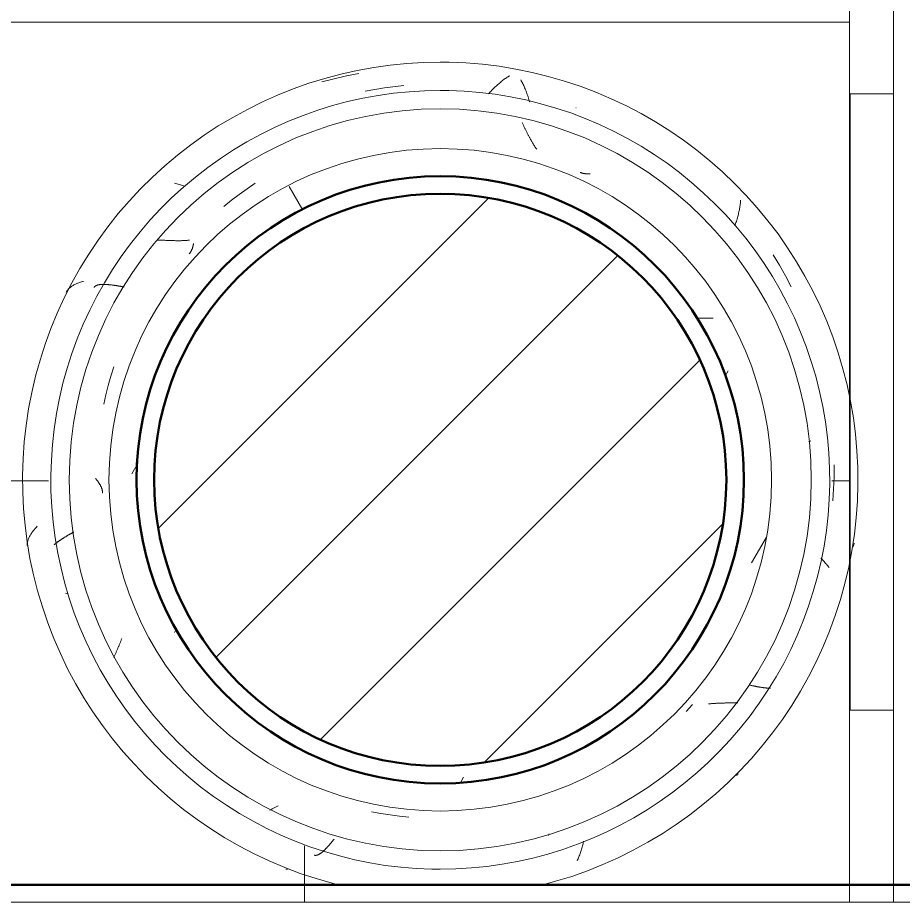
# Model space of a CAD drawing. Header units: millimetres. Extents: x -9358 to 257996, y -67499 to 9117.
# Drawn here: x 49325 to 50331, y 222 to 1227 of the extents above; entities that cross this region are included whole.
import ezdxf

# ---------------------------------------------------------------- set-up
doc = ezdxf.new("R2010")
doc.units = ezdxf.units.MM
doc.header["$LTSCALE"] = 1000
for name, color, linetype, lineweight in [('A-COL-RFC', 8, 'Continuous', 18), ('A-COL-RFC-1', 8, 'Continuous', 9), ('A-COL-RFC-2', 8, 'Continuous', 50), ('A-WAL-CLD', 8, 'Continuous', 9), ('A-WAL-CMU', 8, 'Continuous', 50), ('A-WAL-LOW-20', 8, 'Continuous', 18), ('A-WAL-PAT-1', 8, 'Continuous', 9)]:
    doc.layers.add(name, color=color, linetype=linetype, lineweight=lineweight)
pattern_1 = [(0, (0, 0), (812.8, 203.2), [33.528, -576.072, 33.528, -576.072, -3251.2]), (0, (0, 0), (812.8, 203.2), [-1219.2, 33.528, -1185.672, 33.528, -576.072, -1422.4]), (0, (0, 0), (812.8, 203.2), [-3048, 33.528, -372.872, 33.528, -982.472]), (120, (304.8, 101.6), (-582.3764, 602.30545), [33.528, -576.072, 33.528, -576.072, -3251.2]), (120, (304.8, 101.6), (-582.3764, 602.30545), [-1219.2, 33.528, -1185.672, 33.528, -576.072, -1422.4]), (120, (304.8, 101.6), (-582.3764, 602.30545), [-3048, 33.528, -372.872, 33.528, -982.472]), (240, (406.4, 508), (-230.4236, -805.50545), [33.528, -576.072, 33.528, -576.072, -3251.2]), (240, (406.4, 508), (-230.4236, -805.50545), [-1219.2, 33.528, -1185.672, 33.528, -576.072, -1422.4]), (240, (406.4, 508), (-230.4236, -805.50545), [-3048, 33.528, -372.872, 33.528, -982.472])]

# ---------------------------------------------------------------- blocks, each defined once
blk = doc.blocks.new('Concrete-Round-Column - 650-V42-01-Ground Floor Furniture Plan')
at = {"layer": 'A-COL-RFC-1'}
h = blk.add_hatch(dxfattribs=at)
h.set_pattern_fill('FP_83', color=256, style=0, pattern_type=2)
h.set_pattern_definition([(225, (49805, 850), (106.066, -106.066), [])])
h.paths.add_polyline_path([(0, 325), (-63.4, 318.8), (-124.4, 300.3), (-180.6, 270.2), (-229.8, 229.8), (-270.2, 180.6), (-301.6, 120.1), (-318.8, 63.4), (-325, 0), (-318.8, -63.4), (-300.3, -124.4), (-270.2, -180.6), (-229.8, -229.8), (-180.6, -270.2), (-124.4, -300.3), (-63.4, -318.8), (0, -325), (63.4, -318.8), (124.4, -300.3), (180.6, -270.2), (229.8, -229.8), (270.2, -180.6), (300.3, -124.4), (319, -60.6), (325, 0), (318.8, 63.4), (300.3, 124.4), (269.6, 181.3), (229.8, 229.8), (180.6, 270.2), (122.7, 300.8), (63.4, 318.8), (23.8, 322.7)], flags=0)
at = {"layer": 'A-COL-RFC-2'}
for start, end in [(0, 180), (180, 0)]:
    blk.add_arc((0, 0), 325, start, end, dxfattribs=at)
blk = doc.blocks.new('Walls 94 - Walls 13-1777662-01-Ground Floor Furniture Plan')
at = {"layer": 'A-WAL-PAT-1'}
h = blk.add_hatch(dxfattribs=at)
h.set_pattern_fill('FP_129', color=256, style=0, pattern_type=2)
h.set_pattern_definition([(270, (50550, -700), (900, 6e-14), [700, -700]), (270, (51000, 0), (1800, 1e-13), [700, -700]), (180, (51000, 0), (-9e-14, -700), [])])
h.paths.add_polyline_path([(49983.8, 370), (50270, 370), (50270, 1370), (48380, 1370), (48380, 370), (49975.7, 370)], flags=0)
h.paths.add_polyline_path([(48808.3, 406.5), (48735.8, 418.6), (48666.2, 442.5), (48601.6, 477.5), (48542.4, 523.9), (48490.3, 582.1), (48453.6, 638.2), (48424.1, 705.5), (48406.1, 776.8), (48400, 850), (48406.1, 923.2), (48425.8, 998.3), (48453.6, 1061.8), (48496.7, 1126.4), (48543.6, 1177.4), (48606.2, 1225), (48666.2, 1257.5), (48740.7, 1282.2), (48809.9, 1293.5), (48881.7, 1293.5), (48954.2, 1281.4), (49023.8, 1257.5), (49088.4, 1222.5), (49148.6, 1175), (49196.2, 1123.3), (49236.4, 1061.8), (49265.9, 994.5), (49283.9, 923.2), (49290, 850), (49283.9, 776.8), (49264.2, 701.7), (49236.4, 638.2), (49196.2, 576.7), (49145.1, 521.6), (49086, 476.2), (49023.8, 442.5), (48949.3, 417.8), (48880.1, 406.5), (48809.9, 406.5)], flags=0)
h.paths.add_polyline_path([(49769.9, 406.5), (49768.3, 406.5), (49695.8, 418.6), (49626.2, 442.5), (49561.6, 477.5), (49503.6, 522.6), (49452.6, 578.5), (49413.6, 638.2), (49384.1, 705.5), (49366.1, 776.8), (49360, 850), (49366.1, 923.2), (49385.8, 998.3), (49415.9, 1065.3), (49453.8, 1123.3), (49504.7, 1178.3), (49564, 1223.8), (49626.2, 1257.5), (49700.7, 1282.2), (49769.9, 1293.5), (49841.7, 1293.5), (49914.2, 1281.4), (49983.8, 1257.5), (50052.5, 1219.3), (50108.8, 1174.8), (50156.2, 1123.3), (50196.4, 1061.8), (50225.9, 994.5), (50243.9, 923.2), (50250, 850), (50243.9, 776.8), (50224.2, 701.7), (50196.4, 638.2), (50154.6, 575), (50106.4, 522.6), (50046, 476.2), (49983.8, 442.5), (49909.3, 417.8), (49840.1, 406.5), (49792.4, 406.5)], flags=0)
at = {"layer": 'A-WAL-LOW-20'}
for p, q in [((50270, 1370), (48380, 1370)), ((50270, 370), (50270, 1370))]:
    blk.add_line(p, q, dxfattribs=at)
blk = doc.blocks.new('Walls 139 - Walls 6-1778181-01-Ground Floor Furniture Plan')
at = {"layer": 'A-WAL-PAT-1'}
h = blk.add_hatch(dxfattribs=at)
h.set_pattern_fill('FP_130', color=256, style=0, pattern_type=2)
h.set_pattern_definition([(270, (49820, 439.6), (900, 6e-14), [700, -700]), (270, (50270, 1139.6), (1800, 1e-13), [700, -700]), (180, (50270, 1139.6), (-9e-14, -700), [])])
h.paths.add_polyline_path([(50320, 370), (50320, 1420), (50270, 1420), (50270, 370)], flags=0)
at = {"layer": 'A-WAL-LOW-20'}
for p, q in [((50270, 370), (50270, 1420)), ((50270, 1420), (50320, 1420)), ((50320, 1420), (50320, 370))]:
    blk.add_line(p, q, dxfattribs=at)
blk = doc.blocks.new('Walls 140 - Walls 6-1778198-01-Ground Floor Furniture Plan')
at = {"layer": 'A-WAL-PAT-1'}
h = blk.add_hatch(dxfattribs=at)
h.set_pattern_fill('FP_131', color=256, style=0, pattern_type=2)
h.set_pattern_definition([(270, (48605.4, 670), (900, 6e-14), [700, -700]), (270, (49055.4, 1370), (1800, 1e-13), [700, -700]), (180, (49055.4, 1370), (-9e-14, -700), [])])
h.paths.add_polyline_path([(50154.6, 1370), (50270, 1370), (50270, 1420), (48330, 1420), (48330, 1370), (49666.7, 1370)], flags=0)
at = {"layer": 'A-WAL-LOW-20'}
blk.add_line((50270, 1370), (48330, 1370), dxfattribs=at)
blk = doc.blocks.new('FP_114-01-Ground Floor Furniture Plan')
at = {"layer": 'A-WAL-PAT-1'}
for p, q in [((49739.9, 1411.9), (49730.6, 1405.7)), ((49721.5, 1399.3), (49712.7, 1392.6)), ((49730.6, 1405.7), (49721.5, 1399.3)), ((49712.7, 1392.6), (49704, 1385.6)), ((49629.1, 1347.3), (49629.9, 1347.3)), ((49629.9, 1347.3), (49630.8, 1347.3)), ((49630.8, 1347.3), (49631.6, 1347.3)), ((49631.6, 1347.3), (49632.4, 1347.2)), ((49632.4, 1347.2), (49633.3, 1347.2)), ((49633.3, 1347.2), (49634.1, 1347.2)), ((49634.1, 1347.2), (49634.9, 1347.1)), ((49634.9, 1347.1), (49635.7, 1347.1)), ((49635.7, 1347.1), (49636.5, 1347.1)), ((49636.5, 1347.1), (49637.3, 1347.1)), ((49637.3, 1347.1), (49638.1, 1347)), ((49638.1, 1347), (49638.9, 1347)), ((49638.9, 1347), (49639.7, 1347)), ((49639.7, 1347), (49640.5, 1346.9)), ((49640.5, 1346.9), (49641.3, 1346.9)), ((49641.3, 1346.9), (49642.1, 1346.9)), ((49642.1, 1346.9), (49642.9, 1346.9)), ((49642.9, 1346.9), (49643.7, 1346.9)), ((49643.7, 1346.9), (49644.5, 1346.8)), ((49644.5, 1346.8), (49645.3, 1346.8)), ((49645.3, 1346.8), (49646, 1346.8)), ((49646, 1346.8), (49646.8, 1346.8)), ((49646.8, 1346.8), (49647.6, 1346.8)), ((49647.6, 1346.8), (49648.3, 1346.8)), ((49648.3, 1346.8), (49649.1, 1346.7)), ((49649.1, 1346.7), (49649.8, 1346.7)), ((49649.8, 1346.7), (49650.6, 1346.7)), ((49650.6, 1346.7), (49651.3, 1346.7)), ((49651.3, 1346.7), (49652.1, 1346.7)), ((49652.1, 1346.7), (49652.8, 1346.7)), ((49652.8, 1346.7), (49653.5, 1346.7)), ((49653.5, 1346.7), (49654.3, 1346.7)), ((49654.3, 1346.7), (49655, 1346.7)), ((49655, 1346.7), (49655.7, 1346.7)), ((49655.7, 1346.7), (49656.4, 1346.8)), ((49656.4, 1346.8), (49657.1, 1346.8)), ((49657.1, 1346.8), (49657.8, 1346.8)), ((49657.8, 1346.8), (49658.5, 1346.8)), ((49658.5, 1346.8), (49659.2, 1346.8)), ((49659.2, 1346.8), (49659.9, 1346.9)), ((49659.9, 1346.9), (49660.6, 1346.9)), ((49660.6, 1346.9), (49661.3, 1346.9)), ((49661.3, 1346.9), (49661.9, 1347)), ((49661.9, 1347), (49662.6, 1347)), ((49662.6, 1347), (49663.3, 1347.1)), ((49663.3, 1347.1), (49663.9, 1347.1)), ((49663.9, 1347.1), (49664.6, 1347.2)), ((49664.6, 1347.2), (49665.2, 1347.2)), ((49668.4, 1337.9), (49668.5, 1338.4)), ((49668.5, 1338.4), (49668.7, 1338.8)), ((49668.7, 1338.8), (49668.8, 1339.3)), ((49668.8, 1339.3), (49669, 1339.8)), ((49669, 1339.8), (49669.1, 1340.3)), ((49669.1, 1340.3), (49669.2, 1340.8)), ((49669.2, 1340.8), (49669.4, 1341.3)), ((49669.4, 1341.3), (49669.5, 1341.8)), ((49669.5, 1341.8), (49669.6, 1342.3)), ((49669.6, 1342.3), (49669.7, 1342.9)), ((49669.7, 1342.9), (49669.8, 1343.4)), ((49664.7, 1331.6), (49664.9, 1331.9)), ((49664.9, 1331.9), (49665.2, 1332.3)), ((49665.2, 1332.3), (49665.5, 1332.6)), ((49665.5, 1332.6), (49665.8, 1333)), ((49665.8, 1333), (49666, 1333.4)), ((49666, 1333.4), (49666.3, 1333.7)), ((49666.3, 1333.7), (49666.5, 1334.1)), ((49666.5, 1334.1), (49666.8, 1334.5)), ((49666.8, 1334.5), (49667, 1334.9)), ((49667, 1334.9), (49667.2, 1335.3)), ((49667.2, 1335.3), (49667.4, 1335.7)), ((49667.4, 1335.7), (49667.6, 1336.2)), ((49667.6, 1336.2), (49667.8, 1336.6)), ((49667.8, 1336.6), (49668, 1337)), ((49668, 1337), (49668.2, 1337.5)), ((49668.2, 1337.5), (49668.4, 1337.9)), ((49579.1, 1203.4), (49575.8, 1192.9)), ((49575.8, 1192.9), (49572.8, 1182.3)), ((49572.8, 1182.3), (49570.1, 1171.7)), ((49570.1, 1171.7), (49567.7, 1160.9)), ((49558.7, 1076), (49558.3, 1076.5)), ((49559.1, 1075.6), (49558.7, 1076)), ((49559.5, 1075.1), (49559.1, 1075.6)), ((49559.9, 1074.6), (49559.5, 1075.1)), ((49560.2, 1074.2), (49559.9, 1074.6)), ((49560.6, 1073.7), (49560.2, 1074.2)), ((49560.9, 1073.3), (49560.6, 1073.7)), ((49561.3, 1072.8), (49560.9, 1073.3)), ((49561.6, 1072.4), (49561.3, 1072.8)), ((49561.9, 1071.9), (49561.6, 1072.4)), ((49562.2, 1071.5), (49561.9, 1071.9)), ((49562.5, 1071), (49562.2, 1071.5)), ((49562.8, 1070.6), (49562.5, 1071)), ((49563.1, 1070.1), (49562.8, 1070.6)), ((49563.4, 1069.7), (49563.1, 1070.1)), ((49563.6, 1069.2), (49563.4, 1069.7)), ((49563.9, 1068.8), (49563.6, 1069.2)), ((49564.1, 1068.3), (49563.9, 1068.8)), ((49564.4, 1067.9), (49564.1, 1068.3)), ((49564.6, 1067.4), (49564.4, 1067.9)), ((49564.8, 1067), (49564.6, 1067.4)), ((49565, 1066.5), (49564.8, 1067)), ((49565.2, 1066.1), (49565, 1066.5)), ((49565.3, 1065.6), (49565.2, 1066.1)), ((49565.5, 1065.2), (49565.3, 1065.6)), ((49565.6, 1064.7), (49565.5, 1065.2)), ((49565.8, 1064.3), (49565.6, 1064.7)), ((49565.9, 1063.8), (49565.8, 1064.3)), ((49566, 1063.4), (49565.9, 1063.8)), ((49566.1, 1062.9), (49566, 1063.4)), ((49566.2, 1062.5), (49566.1, 1062.9)), ((49566.3, 1062.1), (49566.2, 1062.5)), ((49566.4, 1061.6), (49566.3, 1062.1)), ((49566.4, 1061.2), (49566.4, 1061.6)), ((49566.5, 1060.7), (49566.4, 1061.2)), ((49566.5, 1060.3), (49566.5, 1060.7)), ((49566.5, 1059.8), (49566.5, 1060.3)), ((49584.2, 884.7), (49584.5, 885.5)), ((49584.5, 885.5), (49584.8, 886.2)), ((49584.8, 886.2), (49585.1, 886.9)), ((49585.1, 886.9), (49585.4, 887.6)), ((49585.4, 887.6), (49585.7, 888.3)), ((49585.7, 888.3), (49586, 889)), ((49586, 889), (49586.3, 889.7)), ((49586.3, 889.7), (49586.6, 890.4)), ((49586.6, 890.4), (49586.9, 891.1)), ((49586.9, 891.1), (49587.2, 891.8)), ((49587.2, 891.8), (49587.5, 892.5)), ((49587.5, 892.5), (49587.7, 893.2)), ((49587.7, 893.2), (49588, 893.9)), ((49588, 893.9), (49588.3, 894.6)), ((49580.1, 875.1), (49580.4, 875.8)), ((49580.4, 875.8), (49580.7, 876.6)), ((49580.7, 876.6), (49581, 877.3)), ((49581, 877.3), (49581.4, 878.1)), ((49581.4, 878.1), (49581.7, 878.8)), ((49581.7, 878.8), (49582, 879.6)), ((49582, 879.6), (49582.3, 880.3)), ((49582.3, 880.3), (49582.6, 881.1)), ((49582.6, 881.1), (49582.9, 881.8)), ((49582.9, 881.8), (49583.3, 882.5)), ((49583.3, 882.5), (49583.6, 883.3)), ((49583.6, 883.3), (49583.9, 884)), ((49583.9, 884), (49584.2, 884.7)), ((49579.1, 872.8), (49579.4, 873.6)), ((49579.4, 873.6), (49579.7, 874.3)), ((49579.7, 874.3), (49580.1, 875.1)), ((49765, 704.3), (49764.3, 703.9)), ((49765.7, 704.7), (49765, 704.3)), ((49757, 700), (49756.3, 699.6)), ((49757.8, 700.4), (49757, 700)), ((49758.5, 700.8), (49757.8, 700.4)), ((49759.2, 701.2), (49758.5, 700.8)), ((49760, 701.6), (49759.2, 701.2)), ((49760.7, 702), (49760, 701.6)), ((49761.4, 702.4), (49760.7, 702)), ((49762.1, 702.7), (49761.4, 702.4)), ((49762.8, 703.1), (49762.1, 702.7)), ((49763.6, 703.5), (49762.8, 703.1)), ((49764.3, 703.9), (49763.6, 703.5)), ((49871.8, 697.9), (49882.4, 695.9)), ((49882.4, 695.9), (49893, 694.3)), ((49893, 694.3), (49903.8, 692.9)), ((49903.8, 692.9), (49914.5, 691.8))]:
    blk.add_line(p, q, dxfattribs=at)
blk = doc.blocks.new('FP_115-01-Ground Floor Furniture Plan')
at = {"layer": 'A-WAL-LOW-20', "flags": 128}
blk.add_lwpolyline([(50066.4, 615), (50081.1, 618.9), (50099.3, 624.5), (50117.2, 630.9), (50134.8, 637.9), (50152.1, 645.7), (50169.1, 654.1), (50185.8, 663.2), (50202.1, 672.9), (50217.9, 683.3), (50233.4, 694.4), (50248.4, 706), (50262.9, 718.2), (50276.9, 731), (50290.4, 744.4), (50303.4, 758.3), (50315.8, 772.6), (50327.6, 787.5), (50338.7, 802.8), (50349.3, 818.6), (50359.3, 834.8), (50368.5, 851.3), (50377.1, 868.2), (50385.1, 885.5), (50392.3, 903), (50398.8, 920.9), (50404.6, 938.9), (50409.7, 957.2), (50414, 975.7), (50417.6, 994.3), (50420.5, 1013.1), (50422.6, 1032), (50423.9, 1050.9), (50424.5, 1069.9), (50424.3, 1088.9), (50423.4, 1107.8), (50421.7, 1126.7), (50419.3, 1145.5), (50416.1, 1164.3), (50412.1, 1182.8), (50407.5, 1201.2), (50402, 1219.4), (50395.9, 1237.4), (50389.1, 1255.1), (50381.5, 1272.5), (50373.3, 1289.6), (50364.3, 1306.3), (50354.8, 1322.7), (50344.5, 1338.7), (50333.7, 1354.3), (50322.2, 1369.4), (50310.1, 1384), (50297.5, 1398.2), (50284.3, 1411.8), (50270.5, 1424.9), (50256.3, 1437.5), (50241.5, 1449.4), (50226.3, 1460.8), (50210.7, 1471.5), (50194.6, 1481.6), (50178.2, 1491.1), (50161.4, 1499.9), (50144.2, 1508), (50126.7, 1515.4), (50109, 1522.1), (50091, 1528.1), (50072.7, 1533.4), (50054.3, 1537.9), (50035.7, 1541.7), (50017, 1544.8), (49998.1, 1547.1), (49979.2, 1548.6), (49960.2, 1549.4), (49950, 1549.5)], dxfattribs=at)
at = {"layer": 'A-WAL-PAT-1'}
for p, q in [((50021.2, 1528.9), (50022.2, 1529.7)), ((50022.2, 1529.7), (50023.1, 1530.4)), ((50023.1, 1530.4), (50024.1, 1531)), ((50024.1, 1531), (50025.1, 1531.7)), ((50025.1, 1531.7), (50026, 1532.3)), ((50026, 1532.3), (50027, 1532.9)), ((50027, 1532.9), (50027.9, 1533.5)), ((50027.9, 1533.5), (50028.9, 1534)), ((50041.4, 1529.4), (50042, 1528.4)), ((50009.7, 1518.7), (50010.6, 1519.6)), ((50010.6, 1519.6), (50011.6, 1520.6)), ((50011.6, 1520.6), (50012.5, 1521.5)), ((50012.5, 1521.5), (50013.5, 1522.4)), ((50013.5, 1522.4), (50014.5, 1523.3)), ((50014.5, 1523.3), (50015.4, 1524.2)), ((50015.4, 1524.2), (50016.4, 1525)), ((50016.4, 1525), (50017.3, 1525.8)), ((50017.3, 1525.8), (50018.3, 1526.6)), ((50018.3, 1526.6), (50019.3, 1527.4)), ((50019.3, 1527.4), (50020.2, 1528.2)), ((50020.2, 1528.2), (50021.2, 1528.9)), ((50042, 1528.4), (50042.6, 1527.3)), ((50042.6, 1527.3), (50043.2, 1526.3)), ((50043.2, 1526.3), (50043.7, 1525.1)), ((50043.7, 1525.1), (50044.3, 1524)), ((50044.3, 1524), (50044.8, 1522.9)), ((50044.8, 1522.9), (50045.4, 1521.7)), ((50045.4, 1521.7), (50045.9, 1520.5)), ((50045.9, 1520.5), (50046.4, 1519.2)), ((50046.4, 1519.2), (50047, 1518)), ((50004.9, 1513.6), (50005.9, 1514.6)), ((50005.9, 1514.6), (50006.8, 1515.7)), ((50006.8, 1515.7), (50007.8, 1516.7)), ((50007.8, 1516.7), (50008.7, 1517.7)), ((50008.7, 1517.7), (50009.7, 1518.7)), ((50047, 1518), (50047.5, 1516.7)), ((50047.5, 1516.7), (50048, 1515.4)), ((50048, 1515.4), (50048.5, 1514.1)), ((50048.5, 1514.1), (50048.9, 1512.7)), ((50048.9, 1512.7), (50049.4, 1511.4)), ((50049.4, 1511.4), (50049.9, 1510)), ((50049.9, 1510), (50050.3, 1508.6)), ((50050.3, 1508.6), (50050.8, 1507.1)), ((50050.8, 1507.1), (50051.2, 1505.7)), ((50051.2, 1505.7), (50051.6, 1504.4)), ((50290.9, 1389.3), (50290.8, 1388.1)), ((50291, 1390.4), (50290.9, 1389.3)), ((50291.1, 1392.7), (50291, 1391.6)), ((50291, 1391.6), (50291, 1390.4)), ((50289.3, 1379.4), (50289, 1378.1)), ((50289.6, 1380.7), (50289.3, 1379.4)), ((50289.8, 1382), (50289.6, 1380.7)), ((50290.1, 1383.2), (50289.8, 1382)), ((50290.3, 1384.5), (50290.1, 1383.2)), ((50290.5, 1385.7), (50290.3, 1384.5)), ((50290.6, 1386.9), (50290.5, 1385.7)), ((50290.8, 1388.1), (50290.6, 1386.9)), ((50286.4, 1368.6), (50285.9, 1367.2)), ((50286.8, 1370), (50286.4, 1368.6)), ((50287.2, 1371.4), (50286.8, 1370)), ((50287.6, 1372.8), (50287.2, 1371.4)), ((50288, 1374.1), (50287.6, 1372.8)), ((50288.4, 1375.5), (50288, 1374.1)), ((50288.7, 1376.8), (50288.4, 1375.5)), ((50289, 1378.1), (50288.7, 1376.8)), ((50285.4, 1365.8), (50284.9, 1364.4)), ((50285.9, 1367.2), (50285.4, 1365.8)), ((50335.4, 1318.8), (50328.1, 1330.7)), ((50342.3, 1306.7), (50335.4, 1318.8)), ((50348.8, 1294.4), (50342.3, 1306.7)), ((50397.4, 1078.5), (50397.6, 1092.2)), ((50396.8, 1064.9), (50397.4, 1078.5)), ((50395.8, 1051.2), (50396.8, 1064.9)), ((50419.1, 999.3), (50418.8, 998.5)), ((50419.4, 1000), (50419.1, 999.3)), ((50419.7, 1000.8), (50419.4, 1000)), ((50419.9, 1001.6), (50419.7, 1000.8)), ((50420.1, 1002.4), (50419.9, 1001.6)), ((50420.3, 1003.2), (50420.1, 1002.4)), ((50382.5, 986), (50383.4, 985)), ((50383.4, 985), (50384.3, 984)), ((50384.3, 984), (50385.2, 983.1)), ((50385.2, 983.1), (50386.1, 982.1)), ((50386.1, 982.1), (50387, 981.1)), ((50387, 981.1), (50387.8, 980.1)), ((50387.8, 980.1), (50388.6, 979.2)), ((50388.6, 979.2), (50389.5, 978.2)), ((50389.5, 978.2), (50390.3, 977.2)), ((50390.3, 977.2), (50391, 976.2)), ((50391, 976.2), (50391.8, 975.3)), ((50287.3, 739.7), (50286.7, 739.2)), ((50287.9, 740.2), (50287.3, 739.7)), ((50288.5, 740.8), (50287.9, 740.2)), ((50112.8, 664.3), (50112.5, 663)), ((50110, 653.9), (50109.6, 652.7)), ((50110.4, 655.2), (50110, 653.9)), ((50110.8, 656.4), (50110.4, 655.2)), ((50111.1, 657.7), (50110.8, 656.4)), ((50111.5, 659), (50111.1, 657.7)), ((50111.8, 660.3), (50111.5, 659)), ((50112.2, 661.6), (50111.8, 660.3)), ((50112.5, 663), (50112.2, 661.6)), ((50106.6, 644.5), (50106.1, 643.4)), ((50107.1, 645.6), (50106.6, 644.5)), ((50107.5, 646.8), (50107.1, 645.6)), ((50108, 647.9), (50107.5, 646.8)), ((50108.4, 649.1), (50108, 647.9)), ((50108.8, 650.3), (50108.4, 649.1)), ((50109.2, 651.5), (50108.8, 650.3)), ((50109.6, 652.7), (50109.2, 651.5)), ((50106.1, 643.4), (50105.7, 642.3))]:
    blk.add_line(p, q, dxfattribs=at)
blk = doc.blocks.new('FP_116-01-Ground Floor Furniture Plan')
at = {"layer": 'A-WAL-LOW-20', "flags": 128}
blk.add_lwpolyline([(49950, 1549.5), (49931, 1549.2), (49912.1, 1548), (49893.2, 1546.1), (49874.4, 1543.5), (49855.7, 1540.1), (49837.2, 1535.9), (49818.9, 1531.1), (49800.7, 1525.5), (49782.8, 1519.1), (49765.2, 1512.1), (49747.9, 1504.3), (49730.9, 1495.9), (49714.2, 1486.8), (49697.9, 1477.1), (49682, 1466.7), (49666.6, 1455.6), (49651.6, 1444), (49637.1, 1431.8), (49623.1, 1419), (49609.6, 1405.6), (49596.6, 1391.7), (49584.2, 1377.4), (49572.4, 1362.5), (49561.3, 1347.2), (49550.7, 1331.4), (49540.7, 1315.2), (49531.5, 1298.7), (49522.9, 1281.8), (49514.9, 1264.5), (49507.7, 1247), (49501.2, 1229.1), (49495.4, 1211.1), (49490.3, 1192.8), (49486, 1174.3), (49482.4, 1155.7), (49479.5, 1136.9), (49477.4, 1118), (49476.1, 1099.1), (49475.5, 1080.1), (49475.7, 1061.1), (49476.6, 1042.2), (49478.3, 1023.3), (49480.7, 1004.5), (49483.9, 985.7), (49487.9, 967.2), (49492.5, 948.8), (49498, 930.6), (49504.1, 912.6), (49510.9, 894.9), (49518.5, 877.5), (49526.7, 860.4), (49535.7, 843.7), (49545.2, 827.3), (49555.5, 811.3), (49566.3, 795.7), (49577.8, 780.6), (49589.9, 766), (49602.5, 751.8), (49615.7, 738.2), (49629.5, 725.1), (49643.7, 712.5), (49658.4, 700.6), (49673.7, 689.2), (49689.3, 678.5), (49705.4, 668.4), (49721.8, 658.9), (49738.6, 650.1), (49755.8, 642), (49773.3, 634.6), (49791, 627.9), (49809, 621.9), (49827.3, 616.6), (49833.8, 615)], dxfattribs=at)
at = {"layer": 'A-WAL-PAT-1'}
for p, q in [((49829.5, 1530.7), (49815.6, 1527)), ((49843.6, 1533.9), (49829.5, 1530.7)), ((49857.7, 1536.7), (49843.6, 1533.9)), ((49648.2, 1412.1), (49649.5, 1411.7)), ((49649.5, 1411.7), (49650.8, 1411.4)), ((49650.8, 1411.4), (49652.2, 1411)), ((49652.2, 1411), (49653.5, 1410.6)), ((49653.5, 1410.6), (49654.9, 1410.2)), ((49654.9, 1410.2), (49656.2, 1409.7)), ((49656.2, 1409.7), (49657.6, 1409.3)), ((49657.6, 1409.3), (49659, 1408.8)), ((49536.4, 1297.7), (49537.3, 1298.1)), ((49537.3, 1298.1), (49538.3, 1298.5)), ((49538.3, 1298.5), (49539.3, 1298.9)), ((49539.3, 1298.9), (49540.3, 1299.2)), ((49540.3, 1299.2), (49541.3, 1299.5)), ((49541.3, 1299.5), (49542.4, 1299.9)), ((49542.4, 1299.9), (49543.5, 1300.2)), ((49543.5, 1300.2), (49544.6, 1300.4)), ((49524.9, 1288.3), (49525.3, 1289)), ((49525.3, 1289), (49525.8, 1289.7)), ((49525.8, 1289.7), (49526.3, 1290.3)), ((49526.3, 1290.3), (49526.8, 1291)), ((49526.8, 1291), (49527.3, 1291.6)), ((49527.3, 1291.6), (49527.9, 1292.2)), ((49527.9, 1292.2), (49528.6, 1292.8)), ((49528.6, 1292.8), (49529.2, 1293.3)), ((49529.2, 1293.3), (49529.9, 1293.9)), ((49529.9, 1293.9), (49530.6, 1294.4)), ((49530.6, 1294.4), (49531.3, 1295)), ((49531.3, 1295), (49532.1, 1295.5)), ((49532.1, 1295.5), (49532.9, 1295.9)), ((49532.9, 1295.9), (49533.7, 1296.4)), ((49533.7, 1296.4), (49534.6, 1296.9)), ((49534.6, 1296.9), (49535.5, 1297.3)), ((49535.5, 1297.3), (49536.4, 1297.7)), ((49486.8, 1016), (49487.5, 1016.9)), ((49487.5, 1016.9), (49488.2, 1017.7)), ((49488.2, 1017.7), (49488.9, 1018.6)), ((49488.9, 1018.6), (49489.6, 1019.5)), ((49489.6, 1019.5), (49490.4, 1020.4)), ((49490.4, 1020.4), (49491.2, 1021.3)), ((49491.2, 1021.3), (49492.1, 1022.2)), ((49481.5, 1005.6), (49481.7, 1006.4)), ((49481.7, 1006.4), (49482, 1007.3)), ((49482, 1007.3), (49482.3, 1008.1)), ((49482.3, 1008.1), (49482.7, 1009)), ((49482.7, 1009), (49483.1, 1009.9)), ((49483.1, 1009.9), (49483.5, 1010.7)), ((49483.5, 1010.7), (49484, 1011.6)), ((49484, 1011.6), (49484.5, 1012.5)), ((49484.5, 1012.5), (49485, 1013.3)), ((49485, 1013.3), (49485.6, 1014.2)), ((49485.6, 1014.2), (49486.2, 1015.1)), ((49486.2, 1015.1), (49486.8, 1016)), ((49480.6, 1001.4), (49480.7, 1002.2)), ((49480.6, 1000.5), (49480.6, 1001.4)), ((49480.7, 1002.2), (49480.9, 1003)), ((49480.9, 1003), (49481, 1003.9)), ((49481, 1003.9), (49481.2, 1004.7)), ((49481.2, 1004.7), (49481.5, 1005.6)), ((49525.5, 945.9), (49524.3, 946.3)), ((49526.8, 945.5), (49525.5, 945.9)), ((49775.4, 632.5), (49774.6, 632.8)), ((49776.3, 632.3), (49775.4, 632.5))]:
    blk.add_line(p, q, dxfattribs=at)
blk = doc.blocks.new('FP_117-01-Ground Floor Furniture Plan')
at = {"layer": 'A-WAL-PAT-1'}
for p, q in [((50043, 1480.8), (50043.3, 1480.1)), ((50043.3, 1480.1), (50043.7, 1479.3)), ((50043.7, 1479.3), (50044.1, 1478.6)), ((50044.1, 1478.6), (50044.4, 1477.9)), ((50044.4, 1477.9), (50044.8, 1477.2)), ((50044.8, 1477.2), (50045.1, 1476.4)), ((50045.1, 1476.4), (50045.5, 1475.7)), ((50045.5, 1475.7), (50045.8, 1475)), ((50045.8, 1475), (50046.2, 1474.3)), ((50046.2, 1474.3), (50046.5, 1473.6)), ((50046.5, 1473.6), (50046.9, 1472.9)), ((50046.9, 1472.9), (50047.2, 1472.2)), ((50047.2, 1472.2), (50047.6, 1471.5)), ((50047.6, 1471.5), (50047.9, 1470.8)), ((50047.9, 1470.8), (50048.3, 1470.1)), ((50048.3, 1470.1), (50048.6, 1469.4)), ((50048.6, 1469.4), (50048.9, 1468.7)), ((50048.9, 1468.7), (50049.3, 1468.1)), ((50049.3, 1468.1), (50049.6, 1467.4)), ((50049.6, 1467.4), (50050, 1466.7)), ((50050, 1466.7), (50050.3, 1466.1)), ((50050.3, 1466.1), (50050.7, 1465.4)), ((50050.7, 1465.4), (50051, 1464.8)), ((50051, 1464.8), (50051.4, 1464.1)), ((50051.4, 1464.1), (50051.7, 1463.5)), ((50051.7, 1463.5), (50052, 1462.9)), ((50052, 1462.9), (50052.4, 1462.2)), ((50052.4, 1462.2), (50052.7, 1461.6)), ((50052.7, 1461.6), (50053.1, 1461)), ((50053.1, 1461), (50053.4, 1460.4)), ((50053.4, 1460.4), (50053.8, 1459.8)), ((50053.8, 1459.8), (50054.1, 1459.2)), ((50054.1, 1459.2), (50054.5, 1458.6)), ((50054.5, 1458.6), (50054.8, 1458)), ((50054.8, 1458), (50055.2, 1457.4)), ((50055.2, 1457.4), (50055.5, 1456.8)), ((50055.5, 1456.8), (50055.8, 1456.3)), ((50055.8, 1456.3), (50056.2, 1455.7)), ((50056.2, 1455.7), (50056.5, 1455.1)), ((50056.5, 1455.1), (50056.9, 1454.6)), ((50056.9, 1454.6), (50057.2, 1454.1)), ((50057.2, 1454.1), (50057.6, 1453.5)), ((50057.6, 1453.5), (50058, 1453)), ((50058, 1453), (50058.3, 1452.5)), ((50058.3, 1452.5), (50058.7, 1452)), ((50058.7, 1452), (50059, 1451.5)), ((50059, 1451.5), (50059.4, 1451)), ((50059.4, 1451), (50059.7, 1450.5)), ((50108.9, 1424.3), (50109.3, 1424.1)), ((50109.3, 1424.1), (50109.7, 1424)), ((50109.7, 1424), (50110.1, 1423.8)), ((50110.1, 1423.8), (50110.6, 1423.7)), ((50110.6, 1423.7), (50111, 1423.5)), ((50111, 1423.5), (50111.4, 1423.4)), ((50111.4, 1423.4), (50111.9, 1423.3)), ((50111.9, 1423.3), (50112.3, 1423.2)), ((50112.3, 1423.2), (50112.8, 1423.1)), ((50112.8, 1423.1), (50113.3, 1423)), ((50113.3, 1423), (50113.7, 1422.9)), ((50113.7, 1422.9), (50114.2, 1422.9)), ((50114.2, 1422.9), (50114.7, 1422.8)), ((50114.7, 1422.8), (50115.2, 1422.8)), ((50115.2, 1422.8), (50115.6, 1422.7)), ((50115.6, 1422.7), (50116.1, 1422.7)), ((50116.1, 1422.7), (50116.6, 1422.7)), ((50116.6, 1422.7), (50117.1, 1422.7)), ((50117.1, 1422.7), (50117.6, 1422.7)), ((50117.6, 1422.7), (50118.2, 1422.7)), ((50118.2, 1422.7), (50118.7, 1422.7)), ((50118.7, 1422.7), (50119.2, 1422.7)), ((50119.2, 1422.7), (50119.7, 1422.8)), ((50119.7, 1422.8), (50120.3, 1422.8)), ((50229.3, 811.8), (50236.6, 819.8)), ((50255.3, 820.4), (50254.6, 820.4)), ((50256, 820.5), (50255.3, 820.4)), ((50256.6, 820.6), (50256, 820.5)), ((50257.3, 820.6), (50256.6, 820.6)), ((50258, 820.7), (50257.3, 820.6)), ((50258.7, 820.7), (50258, 820.7)), ((50259.4, 820.8), (50258.7, 820.7)), ((50260.1, 820.9), (50259.4, 820.8)), ((50260.8, 820.9), (50260.1, 820.9)), ((50261.6, 820.9), (50260.8, 820.9)), ((50262.3, 821), (50261.6, 820.9)), ((50263, 821), (50262.3, 821)), ((50263.7, 821.1), (50263, 821)), ((50264.5, 821.1), (50263.7, 821.1)), ((50265.2, 821.2), (50264.5, 821.1)), ((50265.9, 821.2), (50265.2, 821.2)), ((50266.7, 821.2), (50265.9, 821.2)), ((50267.4, 821.3), (50266.7, 821.2)), ((50268.2, 821.3), (50267.4, 821.3)), ((50269, 821.3), (50268.2, 821.3)), ((50269.7, 821.3), (50269, 821.3)), ((50270.5, 821.4), (50269.7, 821.3)), ((50271.3, 821.4), (50270.5, 821.4)), ((50272, 821.4), (50271.3, 821.4)), ((50272.8, 821.4), (50272, 821.4)), ((50273.6, 821.5), (50272.8, 821.4)), ((50274.4, 821.5), (50273.6, 821.5)), ((50275.2, 821.5), (50274.4, 821.5)), ((50276, 821.5), (50275.2, 821.5)), ((50276.8, 821.5), (50276, 821.5)), ((50277.6, 821.6), (50276.8, 821.5)), ((50278.4, 821.6), (50277.6, 821.6)), ((50279.2, 821.6), (50278.4, 821.6)), ((50280, 821.6), (50279.2, 821.6)), ((50280.8, 821.6), (50280, 821.6)), ((50281.6, 821.7), (50280.8, 821.6)), ((50282.4, 821.7), (50281.6, 821.7)), ((50283.2, 821.7), (50282.4, 821.7)), ((50284, 821.7), (50283.2, 821.7)), ((50284.9, 821.7), (50284, 821.7)), ((50285.7, 821.8), (50284.9, 821.7)), ((50286.5, 821.8), (50285.7, 821.8)), ((50287.3, 821.8), (50286.5, 821.8)), ((50288.1, 821.8), (50287.3, 821.8)), ((50073.3, 671.5), (50073.1, 670.9)), ((50073.5, 672.2), (50073.3, 671.5)), ((50073.7, 672.8), (50073.5, 672.2))]:
    blk.add_line(p, q, dxfattribs=at)
blk = doc.blocks.new('FP_118-01-Ground Floor Furniture Plan')
at = {"layer": 'A-WAL-LOW-20', "flags": 128}
blk.add_lwpolyline([(49950, 632.6), (49967.7, 633), (49985.4, 634), (50003, 635.8), (50020.5, 638.3), (50037.9, 641.4), (50055.2, 645.3), (50072.3, 649.8), (50089.2, 655.1), (50105.8, 661), (50122.3, 667.5), (50138.4, 674.7), (50154.3, 682.6), (50169.8, 691.1), (50185, 700.2), (50199.8, 709.9), (50214.2, 720.2), (50228.2, 731), (50241.7, 742.4), (50254.8, 754.3), (50267.4, 766.8), (50279.4, 779.7), (50291, 793.1), (50302, 807), (50312.4, 821.3), (50322.3, 836), (50331.5, 851), (50340.2, 866.5), (50348.2, 882.3), (50355.6, 898.3), (50362.3, 914.7), (50368.4, 931.3), (50373.8, 948.2), (50378.6, 965.2), (50382.6, 982.4), (50386, 999.8), (50388.6, 1017.3), (50390.6, 1034.9), (50391.8, 1052.5), (50392.4, 1070.2), (50392.2, 1087.9), (50391.3, 1105.6), (50389.8, 1123.2), (50387.5, 1140.8), (50384.5, 1158.2), (50380.8, 1175.5), (50376.5, 1192.7), (50371.4, 1209.6), (50365.7, 1226.4), (50359.3, 1242.9), (50352.3, 1259.1), (50344.6, 1275), (50336.3, 1290.7), (50327.3, 1305.9), (50317.8, 1320.8), (50307.7, 1335.4), (50297, 1349.4), (50285.7, 1363.1), (50273.9, 1376.3), (50261.6, 1389), (50248.8, 1401.2), (50235.5, 1412.9), (50221.8, 1424.1), (50207.6, 1434.6), (50193, 1444.7), (50178.1, 1454.1), (50162.7, 1462.9), (50147, 1471.1), (50131, 1478.7), (50114.7, 1485.6), (50098.2, 1491.8), (50081.4, 1497.4), (50064.4, 1502.3), (50047.2, 1506.6), (50029.9, 1510.1), (50012.4, 1513), (49994.9, 1515.1), (49977.2, 1516.6), (49959.6, 1517.3), (49950, 1517.4)], dxfattribs=at)
at = {"layer": 'A-WAL-PAT-1'}
for p, q in [((50104.1, 1497.7), (50104.3, 1497.6)), ((50104.3, 1497.6), (50104.4, 1497.6)), ((50369.2, 1118.5), (50368.7, 1118.2)), ((50369.6, 1118.7), (50369.2, 1118.5)), ((50370, 1118.9), (50369.6, 1118.7)), ((50370.4, 1119.1), (50370, 1118.9)), ((50370.9, 1119.4), (50370.4, 1119.1)), ((50301.6, 841.8), (50301.1, 841.9)), ((50302.1, 841.7), (50301.6, 841.8)), ((50302.6, 841.6), (50302.1, 841.7)), ((50303.1, 841.5), (50302.6, 841.6)), ((50303.6, 841.4), (50303.1, 841.5)), ((50304.1, 841.2), (50303.6, 841.4)), ((50304.6, 841.1), (50304.1, 841.2)), ((50305.1, 841), (50304.6, 841.1)), ((50305.6, 840.9), (50305.1, 841)), ((50306.1, 840.8), (50305.6, 840.9)), ((50306.6, 840.7), (50306.1, 840.8)), ((50307.1, 840.6), (50306.6, 840.7)), ((50307.6, 840.5), (50307.1, 840.6)), ((50308.1, 840.4), (50307.6, 840.5)), ((50308.5, 840.3), (50308.1, 840.4)), ((50309, 840.2), (50308.5, 840.3)), ((50309.5, 840.1), (50309, 840.2)), ((50310, 840), (50309.5, 840.1)), ((50310.5, 839.9), (50310, 840)), ((50311, 839.8), (50310.5, 839.9)), ((50311.5, 839.8), (50311, 839.8)), ((50312, 839.7), (50311.5, 839.8)), ((50312.4, 839.6), (50312, 839.7)), ((50312.9, 839.5), (50312.4, 839.6)), ((50313.4, 839.4), (50312.9, 839.5)), ((50313.9, 839.3), (50313.4, 839.4)), ((50314.3, 839.3), (50313.9, 839.3)), ((50314.8, 839.2), (50314.3, 839.3)), ((50315.3, 839.1), (50314.8, 839.2)), ((50315.7, 839), (50315.3, 839.1)), ((50316.2, 839), (50315.7, 839)), ((50316.7, 838.9), (50316.2, 839)), ((50317.1, 838.8), (50316.7, 838.9)), ((50317.6, 838.8), (50317.1, 838.8)), ((50318, 838.7), (50317.6, 838.8)), ((50318.4, 838.7), (50318, 838.7)), ((50318.9, 838.6), (50318.4, 838.7)), ((50319.3, 838.6), (50318.9, 838.6)), ((50319.8, 838.5), (50319.3, 838.6)), ((50320.2, 838.5), (50319.8, 838.5)), ((50320.6, 838.4), (50320.2, 838.5)), ((50321, 838.4), (50320.6, 838.4)), ((50321.4, 838.3), (50321, 838.4)), ((50321.8, 838.3), (50321.4, 838.3)), ((50322.3, 838.3), (50321.8, 838.3)), ((50322.7, 838.3), (50322.3, 838.3)), ((50323, 838.2), (50322.7, 838.3)), ((50323.4, 838.2), (50323, 838.2)), ((50323.8, 838.2), (50323.4, 838.2)), ((50324.2, 838.2), (50323.8, 838.2)), ((50324.6, 838.2), (50324.2, 838.2)), ((50324.9, 838.2), (50324.6, 838.2)), ((50325.3, 838.2), (50324.9, 838.2))]:
    blk.add_line(p, q, dxfattribs=at)
blk = doc.blocks.new('FP_119-01-Ground Floor Furniture Plan')
at = {"layer": 'A-WAL-LOW-20', "flags": 128}
blk.add_lwpolyline([(49950, 1517.4), (49932.3, 1517), (49914.6, 1516), (49897, 1514.2), (49879.5, 1511.7), (49862.1, 1508.6), (49844.8, 1504.7), (49827.7, 1500.2), (49810.8, 1494.9), (49794.2, 1489), (49777.7, 1482.5), (49761.6, 1475.3), (49745.7, 1467.4), (49730.2, 1458.9), (49715, 1449.8), (49700.2, 1440.1), (49685.8, 1429.8), (49671.8, 1419), (49658.3, 1407.6), (49645.2, 1395.7), (49632.6, 1383.2), (49620.6, 1370.3), (49609, 1356.9), (49598, 1343), (49587.6, 1328.7), (49577.7, 1314), (49568.5, 1299), (49559.8, 1283.5), (49551.8, 1267.7), (49544.4, 1251.7), (49537.7, 1235.3), (49531.6, 1218.7), (49526.2, 1201.8), (49521.4, 1184.8), (49517.4, 1167.6), (49514, 1150.2), (49511.4, 1132.7), (49509.4, 1115.1), (49508.2, 1097.5), (49507.6, 1079.8), (49507.8, 1062.1), (49508.7, 1044.4), (49510.2, 1026.8), (49512.5, 1009.2), (49515.5, 991.8), (49519.2, 974.5), (49523.5, 957.3), (49528.6, 940.4), (49534.3, 923.6), (49540.7, 907.1), (49547.7, 890.9), (49555.4, 875), (49563.7, 859.3), (49572.7, 844.1), (49582.2, 829.2), (49592.3, 814.6), (49603, 800.6), (49614.3, 786.9), (49626.1, 773.7), (49638.4, 761), (49651.2, 748.8), (49664.5, 737.1), (49678.2, 725.9), (49692.4, 715.4), (49707, 705.3), (49721.9, 695.9), (49737.3, 687.1), (49753, 678.9), (49769, 671.3), (49785.3, 664.4), (49801.8, 658.2), (49818.6, 652.6), (49835.6, 647.7), (49852.8, 643.4), (49870.1, 639.9), (49887.6, 637), (49905.1, 634.9), (49922.8, 633.4), (49940.4, 632.7), (49950, 632.6)], dxfattribs=at)
at = {"layer": 'A-WAL-PAT-1'}
for p, q in [((49886.6, 1520.3), (49864.7, 1516.7)), ((49908.7, 1522.9), (49886.6, 1520.3)), ((49556.7, 1293.6), (49556.8, 1293.7)), ((49556.8, 1293.7), (49557, 1293.9)), ((49557, 1293.9), (49557.1, 1294.1)), ((49557.1, 1294.1), (49557.2, 1294.2)), ((49557.2, 1294.2), (49557.3, 1294.4)), ((49557.3, 1294.4), (49557.5, 1294.5)), ((49557.5, 1294.5), (49557.6, 1294.7)), ((49557.6, 1294.7), (49557.8, 1294.8)), ((49557.8, 1294.8), (49557.9, 1294.9)), ((49557.9, 1294.9), (49558.1, 1295.1)), ((49558.1, 1295.1), (49558.3, 1295.2)), ((49558.3, 1295.2), (49558.5, 1295.3)), ((49558.5, 1295.3), (49558.7, 1295.4)), ((49558.7, 1295.4), (49558.9, 1295.5)), ((49558.9, 1295.5), (49559.1, 1295.6)), ((49559.1, 1295.6), (49559.3, 1295.7)), ((49559.3, 1295.7), (49559.5, 1295.9)), ((49559.5, 1295.9), (49559.8, 1295.9)), ((49559.8, 1295.9), (49560, 1296)), ((49560, 1296), (49560.2, 1296.1)), ((49560.2, 1296.1), (49560.5, 1296.2)), ((49560.5, 1296.2), (49560.7, 1296.3)), ((49560.7, 1296.3), (49561, 1296.4)), ((49561, 1296.4), (49561.3, 1296.4)), ((49561.3, 1296.4), (49561.6, 1296.5)), ((49561.6, 1296.5), (49561.8, 1296.6)), ((49561.8, 1296.6), (49562.1, 1296.6)), ((49562.1, 1296.6), (49562.4, 1296.7)), ((49562.4, 1296.7), (49562.7, 1296.7)), ((49562.7, 1296.7), (49563, 1296.8)), ((49563, 1296.8), (49563.4, 1296.8)), ((49563.4, 1296.8), (49563.7, 1296.9)), ((49563.7, 1296.9), (49564, 1296.9)), ((49564, 1296.9), (49564.3, 1296.9)), ((49564.3, 1296.9), (49564.7, 1297)), ((49564.7, 1297), (49565, 1297)), ((49565, 1297), (49565.4, 1297)), ((49565.4, 1297), (49565.7, 1297)), ((49565.7, 1297), (49566.1, 1297)), ((49566.1, 1297), (49566.5, 1297.1)), ((49566.5, 1297.1), (49566.9, 1297.1)), ((49566.9, 1297.1), (49567.2, 1297.1)), ((49567.2, 1297.1), (49567.6, 1297.1)), ((49567.6, 1297.1), (49568, 1297.1)), ((49568, 1297.1), (49568.4, 1297.1)), ((49568.4, 1297.1), (49568.8, 1297)), ((49568.8, 1297), (49569.2, 1297)), ((49569.2, 1297), (49569.6, 1297)), ((49569.6, 1297), (49570, 1297)), ((49570, 1297), (49570.5, 1297)), ((49570.5, 1297), (49570.9, 1296.9)), ((49570.9, 1296.9), (49571.3, 1296.9)), ((49571.3, 1296.9), (49571.7, 1296.9)), ((49571.7, 1296.9), (49572.2, 1296.9)), ((49572.2, 1296.9), (49572.6, 1296.8)), ((49572.6, 1296.8), (49573.1, 1296.8)), ((49573.1, 1296.8), (49573.5, 1296.7)), ((49573.5, 1296.7), (49574, 1296.7)), ((49574, 1296.7), (49574.4, 1296.6)), ((49574.4, 1296.6), (49574.9, 1296.6)), ((49574.9, 1296.6), (49575.3, 1296.5)), ((49575.3, 1296.5), (49575.8, 1296.5)), ((49575.8, 1296.5), (49576.3, 1296.4)), ((49576.3, 1296.4), (49576.7, 1296.4)), ((49576.7, 1296.4), (49577.2, 1296.3)), ((49577.2, 1296.3), (49577.7, 1296.3)), ((49577.7, 1296.3), (49578.2, 1296.2)), ((49578.2, 1296.2), (49578.7, 1296.1)), ((49578.7, 1296.1), (49579.1, 1296.1)), ((49579.1, 1296.1), (49579.6, 1296)), ((49579.6, 1296), (49580.1, 1295.9)), ((49580.1, 1295.9), (49580.6, 1295.8)), ((49580.6, 1295.8), (49581.1, 1295.8)), ((49581.1, 1295.8), (49581.6, 1295.7)), ((49581.6, 1295.7), (49582.1, 1295.6)), ((49582.1, 1295.6), (49582.6, 1295.5)), ((49582.6, 1295.5), (49583.1, 1295.5)), ((49583.1, 1295.5), (49583.6, 1295.4)), ((49583.6, 1295.4), (49584.1, 1295.3)), ((49584.1, 1295.3), (49584.6, 1295.2)), ((49584.6, 1295.2), (49585.1, 1295.1)), ((49585.1, 1295.1), (49585.6, 1295)), ((49585.6, 1295), (49586.1, 1295)), ((49586.1, 1295), (49586.6, 1294.9)), ((49586.6, 1294.9), (49587.1, 1294.8)), ((49587.1, 1294.8), (49587.6, 1294.7)), ((49587.6, 1294.7), (49588.1, 1294.6)), ((49588.1, 1294.6), (49588.6, 1294.5)), ((49588.6, 1294.5), (49589.1, 1294.4)), ((49589.1, 1294.4), (49589.6, 1294.4)), ((49589.6, 1294.4), (49590.1, 1294.3)), ((49590.1, 1294.3), (49590.6, 1294.2)), ((49590.6, 1294.2), (49591.1, 1294.1)), ((49517.4, 1005.9), (49517.8, 1006.1)), ((49517.8, 1006.1), (49518.1, 1006.4)), ((49518.1, 1006.4), (49518.5, 1006.6)), ((49518.5, 1006.6), (49518.9, 1006.9)), ((49518.9, 1006.9), (49519.3, 1007.1)), ((49519.3, 1007.1), (49519.7, 1007.4)), ((49519.7, 1007.4), (49520, 1007.6)), ((49520, 1007.6), (49520.4, 1007.9)), ((49520.4, 1007.9), (49520.8, 1008.2)), ((49520.8, 1008.2), (49521.2, 1008.4)), ((49521.2, 1008.4), (49521.6, 1008.7)), ((49521.6, 1008.7), (49522, 1008.9)), ((49522, 1008.9), (49522.4, 1009.2)), ((49522.4, 1009.2), (49522.9, 1009.4)), ((49522.9, 1009.4), (49523.3, 1009.7)), ((49523.3, 1009.7), (49523.7, 1009.9)), ((49523.7, 1009.9), (49524.1, 1010.2)), ((49524.1, 1010.2), (49524.5, 1010.4)), ((49524.5, 1010.4), (49525, 1010.7)), ((49525, 1010.7), (49525.4, 1010.9)), ((49525.4, 1010.9), (49525.8, 1011.2)), ((49525.8, 1011.2), (49526.2, 1011.5)), ((49526.2, 1011.5), (49526.7, 1011.7)), ((49526.7, 1011.7), (49527.1, 1012)), ((49527.1, 1012), (49527.5, 1012.2)), ((49527.5, 1012.2), (49528, 1012.5)), ((49528, 1012.5), (49528.4, 1012.7)), ((49528.4, 1012.7), (49528.9, 1013)), ((49528.9, 1013), (49529.3, 1013.2)), ((49529.3, 1013.2), (49529.7, 1013.5)), ((49529.7, 1013.5), (49530.2, 1013.7)), ((49530.2, 1013.7), (49530.6, 1014)), ((49530.6, 1014), (49531.1, 1014.2)), ((49531.1, 1014.2), (49531.5, 1014.5)), ((49531.5, 1014.5), (49531.9, 1014.7)), ((49531.9, 1014.7), (49532.4, 1015)), ((49532.4, 1015), (49532.8, 1015.2)), ((49532.8, 1015.2), (49533.3, 1015.5)), ((49533.3, 1015.5), (49533.7, 1015.7)), ((49511.6, 1001.2), (49511.8, 1001.4)), ((49511.8, 1001.4), (49512.1, 1001.7)), ((49512.1, 1001.7), (49512.3, 1001.9)), ((49512.3, 1001.9), (49512.6, 1002.2)), ((49512.6, 1002.2), (49512.9, 1002.4)), ((49512.9, 1002.4), (49513.2, 1002.7)), ((49513.2, 1002.7), (49513.5, 1002.9)), ((49513.5, 1002.9), (49513.8, 1003.1)), ((49513.8, 1003.1), (49514.1, 1003.4)), ((49514.1, 1003.4), (49514.4, 1003.6)), ((49514.4, 1003.6), (49514.7, 1003.9)), ((49514.7, 1003.9), (49515, 1004.1)), ((49515, 1004.1), (49515.3, 1004.4)), ((49515.3, 1004.4), (49515.7, 1004.6)), ((49515.7, 1004.6), (49516, 1004.9)), ((49516, 1004.9), (49516.3, 1005.1)), ((49516.3, 1005.1), (49516.7, 1005.4)), ((49516.7, 1005.4), (49517, 1005.6)), ((49517, 1005.6), (49517.4, 1005.9)), ((49827.2, 664.2), (49826.9, 663.8)), ((49827.5, 664.6), (49827.2, 664.2)), ((49827.8, 665), (49827.5, 664.6)), ((49828.1, 665.4), (49827.8, 665)), ((49828.4, 665.7), (49828.1, 665.4)), ((49828.8, 666.1), (49828.4, 665.7)), ((49829.1, 666.5), (49828.8, 666.1)), ((49829.4, 666.9), (49829.1, 666.5)), ((49818.1, 654), (49817.8, 653.7)), ((49818.4, 654.3), (49818.1, 654)), ((49818.7, 654.6), (49818.4, 654.3)), ((49818.9, 654.8), (49818.7, 654.6)), ((49819.2, 655.1), (49818.9, 654.8)), ((49819.5, 655.4), (49819.2, 655.1)), ((49819.8, 655.7), (49819.5, 655.4)), ((49820.1, 656), (49819.8, 655.7)), ((49820.4, 656.4), (49820.1, 656)), ((49820.7, 656.7), (49820.4, 656.4)), ((49821, 657), (49820.7, 656.7)), ((49821.3, 657.3), (49821, 657)), ((49821.6, 657.7), (49821.3, 657.3)), ((49821.9, 658), (49821.6, 657.7)), ((49822.2, 658.3), (49821.9, 658)), ((49822.5, 658.7), (49822.2, 658.3)), ((49822.9, 659), (49822.5, 658.7)), ((49823.2, 659.4), (49822.9, 659)), ((49823.5, 659.7), (49823.2, 659.4)), ((49823.8, 660.1), (49823.5, 659.7)), ((49824.1, 660.4), (49823.8, 660.1)), ((49824.4, 660.8), (49824.1, 660.4)), ((49824.7, 661.2), (49824.4, 660.8)), ((49825, 661.5), (49824.7, 661.2)), ((49825.3, 661.9), (49825, 661.5)), ((49825.6, 662.3), (49825.3, 661.9)), ((49825.9, 662.7), (49825.6, 662.3)), ((49826.3, 663), (49825.9, 662.7)), ((49826.6, 663.4), (49826.3, 663)), ((49826.9, 663.8), (49826.6, 663.4)), ((49806.8, 648.5), (49806.6, 648.5)), ((49807, 648.4), (49806.8, 648.5)), ((49807.2, 648.4), (49807, 648.4)), ((49807.4, 648.4), (49807.2, 648.4)), ((49807.6, 648.3), (49807.4, 648.4)), ((49807.8, 648.3), (49807.6, 648.3)), ((49808, 648.3), (49807.8, 648.3)), ((49808.2, 648.3), (49808, 648.3)), ((49808.4, 648.3), (49808.2, 648.3)), ((49808.6, 648.3), (49808.4, 648.3)), ((49808.8, 648.3), (49808.6, 648.3)), ((49809.1, 648.4), (49808.8, 648.3)), ((49809.3, 648.4), (49809.1, 648.4)), ((49809.5, 648.4), (49809.3, 648.4)), ((49809.7, 648.5), (49809.5, 648.4)), ((49810, 648.6), (49809.7, 648.5)), ((49810.2, 648.6), (49810, 648.6)), ((49810.4, 648.7), (49810.2, 648.6)), ((49810.7, 648.8), (49810.4, 648.7)), ((49810.9, 648.9), (49810.7, 648.8)), ((49811.1, 649), (49810.9, 648.9)), ((49811.4, 649.1), (49811.1, 649)), ((49811.6, 649.2), (49811.4, 649.1)), ((49811.9, 649.3), (49811.6, 649.2)), ((49812.1, 649.4), (49811.9, 649.3)), ((49812.4, 649.6), (49812.1, 649.4)), ((49812.6, 649.7), (49812.4, 649.6)), ((49812.9, 649.9), (49812.6, 649.7)), ((49813.1, 650), (49812.9, 649.9)), ((49813.4, 650.2), (49813.1, 650)), ((49813.6, 650.4), (49813.4, 650.2)), ((49813.9, 650.5), (49813.6, 650.4)), ((49814.2, 650.7), (49813.9, 650.5)), ((49814.4, 650.9), (49814.2, 650.7)), ((49814.7, 651.1), (49814.4, 650.9)), ((49815, 651.3), (49814.7, 651.1)), ((49815.3, 651.5), (49815, 651.3)), ((49815.5, 651.8), (49815.3, 651.5)), ((49815.8, 652), (49815.5, 651.8)), ((49816.1, 652.2), (49815.8, 652)), ((49816.4, 652.5), (49816.1, 652.2)), ((49816.6, 652.7), (49816.4, 652.5)), ((49816.9, 652.9), (49816.6, 652.7)), ((49817.2, 653.2), (49816.9, 652.9)), ((49817.5, 653.5), (49817.2, 653.2)), ((49817.8, 653.7), (49817.5, 653.5))]:
    blk.add_line(p, q, dxfattribs=at)
blk = doc.blocks.new('Walls 260 - Walls 78-2881503-01-Ground Floor Furniture Plan')
at = {"layer": 'A-WAL-PAT-1'}
h = blk.add_hatch(dxfattribs=at)
h.set_pattern_fill('FP_150', color=256, style=0, pattern_type=2)
h.set_pattern_definition([(0, (145, 225), (528.32, 132.08), [43.586, -352.654, 43.586, -352.654, -2113.28]), (0, (145, 225), (528.32, 132.08), [-792.48, 43.586, -748.894, 43.586, -352.654, -924.56]), (0, (145, 225), (528.32, 132.08), [-1981.2, 43.586, -220.574, 43.586, -616.814]), (120, (343.12, 291.04), (-378.54464, 391.49854), [43.586, -352.654, 43.586, -352.654, -2113.28]), (120, (343.12, 291.04), (-378.54464, 391.49854), [-792.48, 43.586, -748.894, 43.586, -352.654, -924.56]), (120, (343.12, 291.04), (-378.54464, 391.49854), [-1981.2, 43.586, -220.574, 43.586, -616.814]), (240, (409.16, 555.2), (-149.77536, -523.57854), [43.586, -352.654, 43.586, -352.654, -2113.28]), (240, (409.16, 555.2), (-149.77536, -523.57854), [-792.48, 43.586, -748.894, 43.586, -352.654, -924.56]), (240, (409.16, 555.2), (-149.77536, -523.57854), [-1981.2, 43.586, -220.574, 43.586, -616.814])])
h.paths.add_polyline_path([(49950, 698.7), (50015.3, 704.4), (50078.7, 721.4), (50138.1, 749.1), (50191.9, 786.7), (50238.3, 833.1), (50275.9, 886.9), (50303.6, 946.3), (50320.6, 1009.7), (50326.3, 1075), (50320.6, 1140.3), (50303.6, 1203.7), (50275, 1264.4), (50238.3, 1316.9), (50191.9, 1363.3), (50138.1, 1400.9), (50078.7, 1428.6), (50015.3, 1445.6), (49950, 1451.3), (49884.7, 1445.6), (49821.3, 1428.6), (49760.6, 1400), (49708.1, 1363.3), (49661.3, 1316.3), (49624.1, 1263.1), (49595.2, 1199.4), (49579, 1135.6), (49573.7, 1075), (49579.4, 1009.7), (49596.4, 946.3), (49625, 885.6), (49661.7, 833.1), (49708.7, 786.3), (49761.9, 749.1), (49825.6, 720.2), (49886.6, 704.3), (49926.2, 700.8)], flags=0)
h.paths.add_polyline_path([(49923.4, 731.5), (49918.2, 731.5), (49850.3, 745.2), (49796.2, 766.2), (49742.1, 799.7), (49693.1, 845.2), (49656.1, 894.4), (49627, 954.9), (49610.9, 1011.6), (49605, 1075), (49611.1, 1139.2), (49629, 1201.1), (49658.1, 1258.5), (49697.3, 1309.5), (49745.3, 1352.3), (49800.3, 1385.4), (49860.4, 1407.7), (49923.4, 1418.5), (49981.8, 1418.5), (50049.1, 1405), (50103.8, 1383.8), (50157.9, 1350.3), (50205, 1307.4), (50243.9, 1255.6), (50271.7, 1199.6), (50289.4, 1135.6), (50294.8, 1073.2), (50288.9, 1010.8), (50271, 948.9), (50241.9, 891.5), (50202.7, 840.5), (50154.7, 797.7), (50099.7, 764.6), (50039.6, 742.3), (49976.6, 731.5), (49926.2, 731.5)], flags=0)
at = {"layer": 'A-WAL-LOW-20'}
for radius, start, end in [(421.5, 90, 270), (421.5, 270, 90), (376.3, 90, 270), (376.3, 270, 90)]:
    blk.add_arc((49950, 1075), radius, start, end, dxfattribs=at)
for name in ['FP_116-01-Ground Floor Furniture Plan', 'FP_115-01-Ground Floor Furniture Plan', 'FP_119-01-Ground Floor Furniture Plan', 'FP_118-01-Ground Floor Furniture Plan', 'FP_117-01-Ground Floor Furniture Plan', 'FP_114-01-Ground Floor Furniture Plan']:
    blk.add_blockref(name, (0, 0), dxfattribs=at)
blk = doc.blocks.new('G')
at = {"layer": 'A-WAL-PAT-1'}
h = blk.add_hatch(dxfattribs=at)
h.set_pattern_fill('FP_2', color=256, style=0, pattern_type=2)
h.set_pattern_definition(pattern_1)
h.paths.add_polyline_path([(49480, 850), (49486.2, 913.4), (49504.7, 974.4), (49535.4, 1031.3), (49575.2, 1079.8), (49624.4, 1120.2), (49680.6, 1150.3), (49741.6, 1168.8), (49805, 1175), (49868.4, 1168.8), (49929.4, 1150.3), (49985.6, 1120.2), (50034.8, 1079.8), (50075.2, 1030.6), (50105.3, 974.4), (50124, 910.6), (50130, 850), (50150, 850), (50144.1, 913.4), (50126.7, 974.6), (50098.3, 1031.6), (50060, 1082.4), (50012.9, 1125.3), (49958.8, 1158.8), (49899.4, 1181.8), (49836.8, 1193.5), (49773.2, 1193.5), (49710.6, 1181.8), (49651.2, 1158.8), (49597.1, 1125.3), (49548.1, 1079.8), (49511.7, 1031.6), (49483.2, 974.4), (49465.6, 910.6), (49460, 850), (49467, 850)], flags=0)
h = blk.add_hatch(dxfattribs=at)
h.set_pattern_fill('FP_2', color=256, style=0, pattern_type=2)
h.set_pattern_definition(pattern_1)
h.paths.add_polyline_path([(49781.2, 506.5), (49836.8, 506.5), (49904.1, 520), (49958.8, 541.2), (50012.9, 574.7), (50061.9, 620.2), (50098.3, 668.4), (50128, 729.9), (50144.1, 786.6), (50149.8, 850), (50130, 850), (50123.8, 786.6), (50105.3, 725.6), (50075.2, 669.4), (50034.8, 620.2), (49985.6, 579.8), (49927.7, 549.2), (49868.4, 531.2), (49805, 525), (49741.6, 531.2), (49680.6, 549.7), (49624.4, 579.8), (49575.2, 620.2), (49534.8, 669.4), (49503.4, 729.9), (49486.2, 786.6), (49480, 850), (49460, 850), (49465.9, 786.6), (49483.3, 725.4), (49511.7, 668.4), (49550.7, 617), (49600.6, 572.5), (49651.2, 541.2), (49715.4, 517.3), (49773.2, 506.5)], flags=0)
h = blk.add_hatch(dxfattribs=at)
h.set_pattern_fill('FP_2', color=256, style=0, pattern_type=2)
h.set_pattern_definition(pattern_1)
h.paths.add_polyline_path([(48520, 370), (51150, 370), (51150, 390), (48380, 390), (48380, 370), (48400, 370)], flags=0)
at = {"layer": 'A-WAL-CLD'}
blk.add_line((48380, 370), (51150, 370), dxfattribs=at)
at = {"layer": 'A-WAL-CMU'}
blk.add_line((51190, 390), (48360, 390), dxfattribs=at)
for start, end in [(0, 180), (180, 360)]:
    blk.add_arc((49805, 850), 345, start, end, dxfattribs=at)
at = {"layer": 'A-COL-RFC', "rotation": 180}
blk.add_blockref('Concrete-Round-Column - 650-V42-01-Ground Floor Furniture Plan', (49805, 850), dxfattribs=at)
at = {"layer": 'A-WAL-LOW-20'}
for name, p in [('Walls 140 - Walls 6-1778198-01-Ground Floor Furniture Plan', (0, 0)), ('Walls 139 - Walls 6-1778181-01-Ground Floor Furniture Plan', (0, 0)), ('Walls 94 - Walls 13-1777662-01-Ground Floor Furniture Plan', (0, 0)), ('Walls 260 - Walls 78-2881503-01-Ground Floor Furniture Plan', (-145, -225))]:
    blk.add_blockref(name, p, dxfattribs=at)

msp = doc.modelspace()

# ---------------------------------------------------------------- block references
msp.add_blockref('G', (0, -148.1))

doc.saveas('drawing.dxf')
